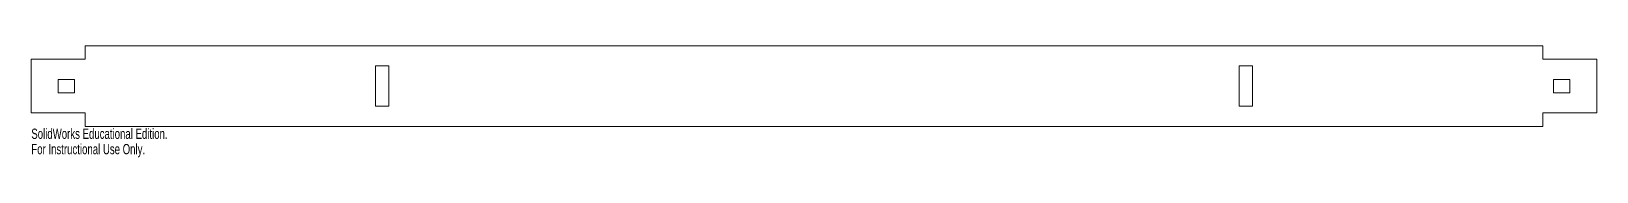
# Model space of a CAD drawing. Header units: inches. Extents: x -14.5 to 14.5, y -1.3 to 0.8.
import ezdxf

# ---------------------------------------------------------------- set-up
doc = ezdxf.new("R2010")
doc.units = ezdxf.units.IN
doc.header["$MEASUREMENT"] = 0
doc.styles.add('SLDTEXTSTYLE0', font='TXT', dxfattribs={"width": 0.7})

msp = doc.modelspace()

# ---------------------------------------------------------------- linework, layer by layer
at = {"color": 7, "linetype": 'Continuous', "lineweight": 15}
for p, q in [((13.5, 0.75), (-13.5, 0.75)), ((-13.5, 0.75), (-13.5, 0.5)), ((13.5, 0.5), (13.5, 0.75)), ((-13.5, 0.5), (-14.5, 0.5)), ((-14.5, 0.5), (-14.5, -0.5)), ((-7.875, 0.375), (-8.125, 0.375)), ((-8.125, 0.375), (-8.125, -0.375)), ((-7.875, -0.375), (-7.875, 0.375)), ((7.875, -0.375), (7.875, 0.375)), ((7.875, 0.375), (8.125, 0.375)), ((8.125, 0.375), (8.125, -0.375)), ((13.5, 0.5), (14.5, 0.5)), ((14.5, 0.5), (14.5, -0.5)), ((-14, 0.125), (-14, -0.125)), ((-13.7, 0.125), (-14, 0.125)), ((-13.7, -0.125), (-13.7, 0.125)), ((13.7, -0.125), (13.7, 0.125)), ((13.7, 0.125), (14, 0.125)), ((14, 0.125), (14, -0.125)), ((-14, -0.125), (-13.7, -0.125)), ((14, -0.125), (13.7, -0.125)), ((-14.5, -0.5), (-13.5, -0.5)), ((-13.5, -0.5), (-13.5, -0.75)), ((-8.125, -0.375), (-7.875, -0.375)), ((8.125, -0.375), (7.875, -0.375)), ((13.5, -0.75), (13.5, -0.5)), ((14.5, -0.5), (13.5, -0.5)), ((-13.5, -0.75), (13.5, -0.75))]:
    msp.add_line(p, q, dxfattribs=at)

# ---------------------------------------------------------------- texts
at = {"color": 7, "linetype": 'Continuous', "char_height": 0.1903, "attachment_point": 1, "style": 'SLDTEXTSTYLE0'}
for s, insert in [('SolidWorks Educational Edition.', (-14.5, -0.79)), ('For Instructional Use Only.', (-14.5, -1.076))]:
    msp.add_mtext(s, dxfattribs=dict(at, insert=insert))

doc.saveas('drawing.dxf')
